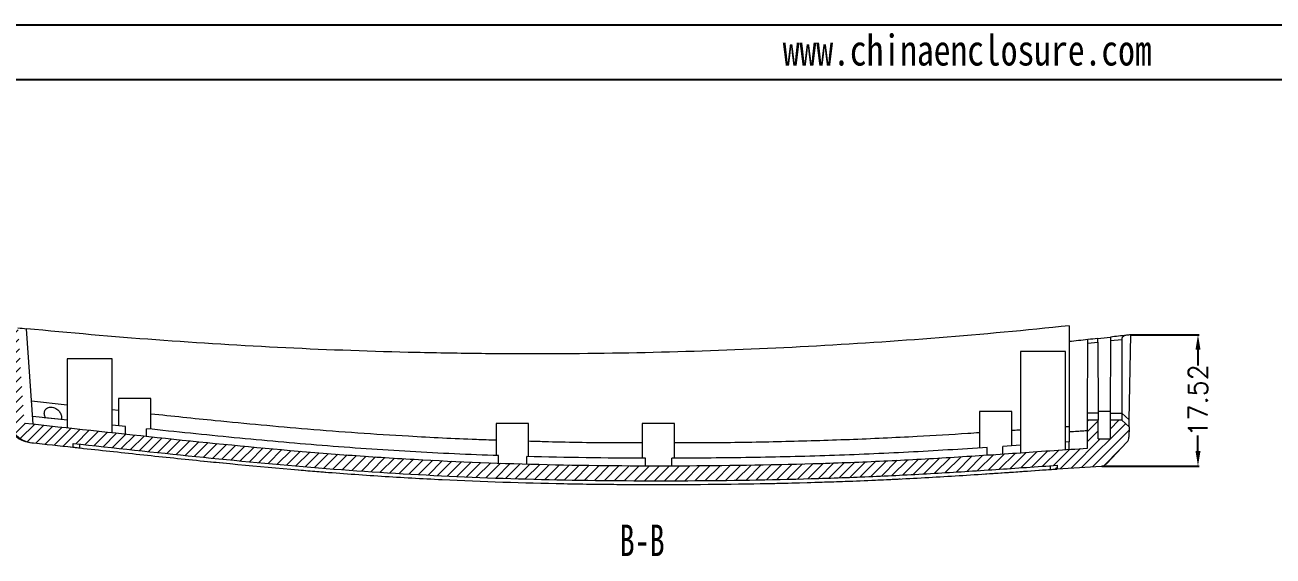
# Model space of a CAD drawing. Header units: inches. Extents: x 319 to 1827, y 1181 to 1488.
# Drawn here: x 913.8 to 1080.4, y 1417.5 to 1488.4 of the extents above; entities that cross this region are included whole.
import ezdxf

# ---------------------------------------------------------------- set-up
doc = ezdxf.new("R2010")
doc.units = ezdxf.units.IN
doc.layers.add('文字', color=81, linetype='Continuous')
doc.styles.add('SLDTEXTSTYLE3', font='TXT', dxfattribs={"width": 0.7})
doc.styles.get("Standard").update_dxf_attribs({"font": 'txt', "bigfont": 'gbcbig.shx'})
doc.styles.add('宋体', font='', dxfattribs={"width": 0.8, "height": 3.5})
doc.styles.get('宋体').set_extended_font_data('SimSun')
doc.dimstyles.new('2.5', dxfattribs={"dimtxt": 2.5, "dimasz": 2, "dimexe": 0.18, "dimexo": 0.0625, "dimgap": 0.09, "dimtad": 0, "dimzin": 0, "dimdsep": 46, "dimtxsty": 'Standard', "dimcen": 2, "dimclrd": 3, "dimclre": 3, "dimclrt": 256, "dimadec": 0, "dimazin": 0, "dimtfac": 1, "dimtofl": 0, "dimtmove": 0, "dimatfit": 3, "dimfxl": 1, "dimtolj": 1, "dimtzin": 0, "dimarcsym": 0})

# ---------------------------------------------------------------- blocks, each defined once
blk = doc.blocks.new('*D175')
at = {"color": 3, "lineweight": -2}
for p, q in [((1061.44, 1447.03), (1070.53, 1447.03)), ((1070.35, 1445.03), (1070.35, 1442.94)), ((1070.35, 1431.51), (1070.35, 1433.6)), ((1057.53, 1429.51), (1070.53, 1429.51))]:
    blk.add_line(p, q, dxfattribs=at)
at = {"color": 3}
for points in [[(1070.02, 1445.03), (1070.69, 1445.03), (1070.35, 1447.03)], [(1070.02, 1431.51), (1070.69, 1431.51), (1070.35, 1429.51)]]:
    blk.add_solid(points, dxfattribs=at)
at = {"layer": 'Defpoints', "color": 0}
for p in [(1061.37, 1447.03), (1070.35, 1447.03), (1057.47, 1429.51)]:
    blk.add_point(p, dxfattribs=at)
at = {"insert": (1070.35, 1438.27), "char_height": 2.5, "attachment_point": 5, "rotation": 90}
blk.add_mtext('\\A1;17.52', dxfattribs=at)

msp = doc.modelspace()

# ---------------------------------------------------------------- hatches: boundary and pattern name
at = {"linetype": 'Continuous', "lineweight": 0}
h = msp.add_hatch(dxfattribs=at)
h.set_pattern_fill('ANSI31', color=4, scale=0.3, style=0)
edge = h.paths.add_edge_path(flags=0)
edge.add_line((1051.573, 1429.62), (1051.581, 1429.12))
edge.add_spline(control_points=[(1051.581, 1429.12), (1051.829, 1429.137), (1053.79, 1429.27), (1055.752, 1429.401), (1057.467, 1429.513)], knot_values=[0.9497573, 0.9497573, 0.9497573, 0.9497573, 0.9548561, 0.9901956, 0.9901956, 0.9901956, 0.9901956], weights=[1, 1, 1, 1, 1], degree=3, periodic=0)
edge.add_arc((1057.402, 1430.511), 1, 273.75361, 316.37325)
edge.add_line((1058.126, 1429.821), (1060.858, 1432.688))
edge.add_arc((1060.134, 1433.378), 1, 316.37325, 359)
edge.add_line((1061.134, 1433.36), (1061.158, 1434.73))
edge.add_line((1061.158, 1434.73), (1060.173, 1435.63))
edge.add_line((1060.173, 1435.63), (1058.624, 1435.63))
edge.add_line((1058.624, 1435.63), (1058.613, 1433.13))
edge.add_line((1058.613, 1433.13), (1057.032, 1433.13))
edge.add_line((1057.032, 1433.13), (1057.021, 1435.63))
edge.add_line((1057.021, 1435.63), (1055.624, 1435.63))
edge.add_line((1055.624, 1435.63), (1055.608, 1431.896))
edge.add_spline(control_points=[(1055.608, 1431.896), (1054.456, 1431.82), (1050.716, 1431.569), (1042.287, 1430.976), (1025.949, 1429.941), (1003.465, 1429.412), (979.24, 1429.667), (955.375, 1430.923), (935.148, 1432.912), (920.472, 1434.517), (914.594, 1435.156), (913.786, 1435.244)], knot_values=[0.0097883, 0.0097883, 0.0097883, 0.0097883, 0.0335706, 0.0870421, 0.1840722, 0.3727078, 0.552816, 0.6855073, 0.8682849, 0.9734698, 0.990236, 0.990236, 0.990236, 0.990236], weights=[1, 1, 1, 1, 1, 1, 1, 1, 1, 1, 1, 1], degree=3, periodic=0)
edge.add_line((913.786, 1435.244), (912.897, 1447.96))
edge.add_arc((981.731, 2126.054), 681.579, 264.148665, 264.203704, ccw=False)
edge.add_line((912.245, 1448.026), (912.245, 1445.915))
edge.add_arc((981.731, 2126.054), 683.679, 264.055463, 264.1667, ccw=False)
edge.add_line((910.925, 1446.052), (911.638, 1435.859))
edge.add_arc((915.129, 1436.104), 3.5, 184, 263.79904)
edge.add_spline(control_points=[(914.751, 1432.624), (915.147, 1432.581), (916.985, 1432.381), (918.823, 1432.181), (920.264, 1432.024)], knot_values=[0.0098037, 0.0098037, 0.0098037, 0.0098037, 0.0180014, 0.0478173, 0.0478173, 0.0478173, 0.0478173], weights=[1, 1, 1, 1, 1], degree=3, periodic=0)
edge.add_line((920.264, 1432.024), (920.273, 1432.526))
edge.add_spline(control_points=[(920.273, 1432.526), (923.914, 1432.13), (936.362, 1430.783), (955.217, 1428.928), (979.185, 1427.667), (1003.476, 1427.412), (1026.034, 1427.942), (1042.188, 1428.966), (1049.225, 1429.46), (1051.573, 1429.62)], knot_values=[0.0097957, 0.0097957, 0.0097957, 0.0097957, 0.0916467, 0.2895745, 0.4332643, 0.6283014, 0.8325727, 0.9376455, 0.9901988, 0.9901988, 0.9901988, 0.9901988], weights=[1, 1, 1, 1, 1, 1, 1, 1, 1, 1], degree=3, periodic=0)

# ---------------------------------------------------------------- linework, layer by layer
for p, q in [((829.902, 1488.371), (1263.467, 1488.371)), ((844.5, 1481.072), (1256.168, 1481.072))]:
    msp.add_line(p, q)
at = {"color": 7, "linetype": 'Continuous', "lineweight": 15}
for p, q in [((914.948, 1435.117), (914.058, 1447.843)), ((1053.173, 1448.23), (1053.173, 1434.757)), ((1055.628, 1436.569), (1055.669, 1445.913)), ((1055.669, 1445.913), (1056.975, 1446.056)), ((1056.975, 1446.056), (1057.017, 1436.569)), ((1058.671, 1446.246), (1058.628, 1436.569)), ((1058.671, 1446.246), (1060.173, 1446.417)), ((1060.173, 1446.417), (1060.173, 1436.569)), ((1061.174, 1435.66), (1061.373, 1447.03)), ((919.473, 1443.825), (919.473, 1434.625)), ((925.473, 1443.825), (919.473, 1443.825)), ((925.473, 1433.975), (925.473, 1443.825)), ((1046.673, 1444.775), (1046.673, 1431.287)), ((1052.673, 1444.775), (1046.673, 1444.775)), ((1052.673, 1431.7), (1052.673, 1444.775)), ((919.473, 1437.644), (914.735, 1438.157)), ((926.323, 1438.525), (926.323, 1434.889)), ((930.623, 1438.525), (926.323, 1438.525)), ((930.623, 1434.43), (930.623, 1438.525)), ((919.473, 1435.633), (914.877, 1436.131)), ((918.723, 1435.713), (916.423, 1435.963)), ((926.323, 1436.901), (925.473, 1436.993)), ((1041.208, 1436.775), (1041.208, 1431.92)), ((1045.508, 1436.775), (1041.208, 1436.775)), ((1045.508, 1432.209), (1045.508, 1436.775)), ((1055.608, 1431.896), (1055.624, 1435.63)), ((1055.624, 1435.63), (1055.628, 1436.569)), ((1057.021, 1435.63), (1055.624, 1435.63)), ((1057.017, 1436.569), (1055.628, 1436.569)), ((1057.015, 1436.851), (1058.63, 1436.851)), ((1057.017, 1436.569), (1057.021, 1435.63)), ((1057.032, 1433.13), (1057.021, 1435.63)), ((1058.624, 1435.63), (1058.613, 1433.13)), ((1058.628, 1436.569), (1058.624, 1435.63)), ((1060.173, 1435.63), (1058.624, 1435.63)), ((1058.628, 1436.569), (1060.173, 1436.569)), ((1061.174, 1435.66), (1060.173, 1436.569)), ((1061.158, 1434.73), (1060.173, 1435.63)), ((1061.158, 1434.73), (1061.174, 1435.66)), ((927.242, 1434.79), (925.473, 1434.982)), ((927.242, 1433.784), (927.242, 1434.79)), ((930.067, 1433.483), (930.067, 1434.489)), ((976.723, 1435.175), (976.723, 1430.91)), ((981.023, 1435.175), (976.723, 1435.175)), ((981.023, 1430.776), (981.023, 1435.175)), ((996.208, 1435.175), (996.208, 1430.55)), ((1000.508, 1435.175), (996.208, 1435.175)), ((1000.508, 1430.55), (1000.508, 1435.175)), ((1053.173, 1434.757), (1052.673, 1434.723)), ((1053.173, 1434.757), (1053.173, 1432.736)), ((1061.158, 1434.73), (1061.134, 1433.36)), ((914.32, 1432.7), (914.34, 1432.672)), ((914.499, 1432.652), (914.981, 1432.599)), ((920.264, 1432.024), (920.273, 1432.526)), ((921.158, 1431.927), (921.159, 1432.43)), ((1046.673, 1432.29), (1044.334, 1432.129)), ((1044.334, 1431.127), (1044.334, 1432.129)), ((1053.173, 1432.736), (1052.673, 1432.701)), ((1053.173, 1431.734), (1053.173, 1432.736)), ((1057.032, 1433.13), (1058.613, 1433.13)), ((1060.858, 1432.688), (1058.126, 1429.821)), ((919.87, 1432.067), (921.455, 1431.895)), ((977.042, 1429.899), (977.042, 1430.899)), ((980.791, 1429.782), (980.791, 1430.782)), ((996.621, 1429.549), (996.621, 1430.549)), ((1000.134, 1429.549), (1000.134, 1430.549)), ((1042.239, 1430.986), (1042.239, 1431.988)), ((1050.394, 1429.038), (1050.64, 1429.055)), ((1050.618, 1429.555), (1050.618, 1429.054)), ((1051.573, 1429.62), (1051.581, 1429.12))]:
    msp.add_line(p, q, dxfattribs=at)
at = {"color": 8, "linetype": 'Continuous', "lineweight": 15, "flags": 128}
msp.add_lwpolyline([(914.507, 1432.659), (914.505, 1432.657), (914.499, 1432.652)], dxfattribs=at)
at = {"color": 7, "linetype": 'Continuous', "lineweight": 15}
for centre, radius, start, end in [((981.731, 2126.054), 681.579, 264.203704, 264.301793), ((981.731, 2126.054), 683.679, 276.318506, 276.461827), ((915.129, 1436.104), 3.5, 184, 263.79904), ((1060.134, 1433.378), 1, 316.37325, 359), ((1051.209, 1429.4), 0.3, 288.29866, 311.98113), ((1057.402, 1430.511), 1, 273.75361, 316.37325)]:
    msp.add_arc(centre, radius, start, end, dxfattribs=at)
for points, knots in [([(1053.173, 1448.23), (1047.394, 1447.621), (1041.603, 1447.085), (1030.001, 1446.162), (1024.187, 1445.774), (1012.561, 1445.148), (1006.748, 1444.91), (995.119, 1444.582), (989.304, 1444.492), (980.579, 1444.47), (977.671, 1444.481), (971.854, 1444.541), (968.945, 1444.589), (960.226, 1444.79), (954.426, 1444.998), (942.85, 1445.56), (937.075, 1445.915), (925.548, 1446.77), (919.797, 1447.27), (914.058, 1447.843)], [0, 0, 0, 0, 0.125, 0.125, 0.25, 0.25, 0.375, 0.375, 0.5, 0.5, 0.5625, 0.5625, 0.625, 0.625, 0.75, 0.75, 0.875, 0.875, 1, 1, 1, 1]), ([(1055.671, 1446.385), (1055.257, 1446.34), (1054.425, 1446.25), (1053.591, 1446.162), (1053.173, 1446.118)], [0, 0, 0, 0, 0.4974823, 1, 1, 1, 1]), ([(1055.669, 1445.913), (1055.67, 1446.04), (1055.67, 1446.161), (1055.671, 1446.335), (1055.671, 1446.385), (1055.671, 1446.385)], [0, 0, 0, 0, 0.5, 0.5, 1, 1, 1, 1]), ([(1056.975, 1446.056), (1056.975, 1446.183), (1056.974, 1446.304), (1056.973, 1446.478), (1056.973, 1446.528), (1056.973, 1446.528)], [0, 0, 0, 0, 0.5, 0.5, 1, 1, 1, 1]), ([(1058.673, 1446.719), (1058.673, 1446.719), (1058.673, 1446.668), (1058.672, 1446.494), (1058.671, 1446.373), (1058.671, 1446.246)], [0, 0, 0, 0, 0.5, 0.5, 1, 1, 1, 1]), ([(1060.799, 1446.963), (1060.729, 1446.955), (1060.662, 1446.939), (1060.531, 1446.891), (1060.466, 1446.859), (1060.347, 1446.773), (1060.291, 1446.72), (1060.204, 1446.588), (1060.173, 1446.506), (1060.173, 1446.417)], [0, 0, 0, 0, 0.25, 0.25, 0.5, 0.5, 0.75, 0.75, 1, 1, 1, 1]), ([(916.596, 1435.944), (916.504, 1436.104), (916.449, 1436.265), (916.411, 1436.591), (916.428, 1436.75), (916.523, 1436.97), (916.566, 1437.04), (916.678, 1437.166), (916.748, 1437.223), (916.914, 1437.314), (917.012, 1437.349), (917.227, 1437.384), (917.344, 1437.384), (917.578, 1437.351), (917.693, 1437.318), (917.908, 1437.227), (918.006, 1437.171), (918.185, 1437.045), (918.263, 1436.976), (918.402, 1436.831), (918.462, 1436.754), (918.613, 1436.519), (918.678, 1436.355), (918.735, 1436.03), (918.727, 1435.869), (918.675, 1435.718)], [0, 0, 0, 0, 0.125, 0.125, 0.25, 0.25, 0.3125, 0.3125, 0.375, 0.375, 0.4375, 0.4375, 0.5, 0.5, 0.5625, 0.5625, 0.625, 0.625, 0.6875, 0.6875, 0.75, 0.75, 0.875, 0.875, 1, 1, 1, 1]), ([(911.408, 1435.888), (911.478, 1435.486), (911.617, 1434.682), (912.333, 1433.667), (913.321, 1432.92), (914.114, 1432.752), (914.511, 1432.668)], [0, 0, 0, 0, 0.2501054, 0.5001723, 0.7501635, 1, 1, 1, 1]), ([(976.723, 1432.952), (975.837, 1432.979), (971.938, 1433.097), (965.786, 1433.417), (958.27, 1433.895), (949.659, 1434.565), (940.436, 1435.415), (933.487, 1436.149), (930.623, 1436.452)], [0, 0, 0, 0, 0.0573215, 0.2525279, 0.3988977, 0.545268, 0.8125458, 1, 1, 1, 1]), ([(1060.173, 1436.569), (1060.173, 1436.457), (1060.173, 1436.234), (1060.173, 1435.947), (1060.173, 1435.732), (1060.173, 1435.675), (1060.173, 1435.648)], [0, 0, 0, 0, 0.252991, 0.5059821, 0.7589704, 1, 1, 1, 1]), ([(913.786, 1435.244), (919.694, 1434.603), (925.597, 1433.953), (937.394, 1432.711), (943.289, 1432.118), (952.133, 1431.348), (955.081, 1431.112), (960.98, 1430.691), (963.93, 1430.507), (972.784, 1430.029), (978.693, 1429.814), (990.523, 1429.563), (996.443, 1429.526), (1008.28, 1429.588), (1014.198, 1429.685), (1023.068, 1429.963), (1026.024, 1430.077), (1031.933, 1430.356), (1034.885, 1430.522), (1040.795, 1430.886), (1043.751, 1431.085), (1049.674, 1431.494), (1052.641, 1431.7), (1055.608, 1431.896)], [0, 0, 0, 0, 0.125, 0.125, 0.25, 0.25, 0.3125, 0.3125, 0.375, 0.375, 0.5, 0.5, 0.625, 0.625, 0.75, 0.75, 0.8125, 0.8125, 0.875, 0.875, 0.9375, 0.9375, 1, 1, 1, 1]), ([(977.042, 1430.899), (973.106, 1431.036), (969.177, 1431.215), (963.29, 1431.552), (961.33, 1431.675), (957.41, 1431.945), (955.452, 1432.091), (949.58, 1432.561), (945.67, 1432.915), (939.813, 1433.483), (937.862, 1433.679), (933.963, 1434.078), (932.015, 1434.282), (930.067, 1434.489)], [0, 0, 0, 0, 0.25, 0.25, 0.375, 0.375, 0.5, 0.5, 0.75, 0.75, 0.875, 0.875, 1, 1, 1, 1]), ([(1041.208, 1433.949), (1040.689, 1433.914), (1037.915, 1433.728), (1032.125, 1433.386), (1023.836, 1433.003), (1014.786, 1432.74), (1007.009, 1432.593), (1002.25, 1432.602), (1000.508, 1432.606)], [0, 0, 0, 0, 0.0383726, 0.2049954, 0.427232, 0.6494939, 0.8717417, 1, 1, 1, 1]), ([(1046.673, 1434.314), (1046.587, 1434.308), (1046.199, 1434.281), (1045.811, 1434.256), (1045.508, 1434.236)], [0, 0, 0, 0, 0.2209176, 1, 1, 1, 1]), ([(1055.618, 1434.218), (1055.395, 1434.204), (1055.171, 1434.189), (1054.948, 1434.174), (1054.724, 1434.159), (1054.501, 1434.145), (1054.277, 1434.13), (1053.909, 1434.105), (1053.541, 1434.081), (1053.173, 1434.056)], [0, 0, 0, 0, 0.0006742485, 0.0006742485, 0.0006742485, 0.001348497, 0.001348497, 0.001348497, 0.0024587884, 0.0024587884, 0.0024587884, 0.0024587884]), ([(920.273, 1432.526), (925.725, 1431.933), (931.178, 1431.344), (942.088, 1430.235), (947.546, 1429.717), (958.471, 1428.837), (963.94, 1428.482), (974.888, 1427.948), (980.366, 1427.768), (991.326, 1427.559), (996.808, 1427.529), (1007.771, 1427.585), (1013.253, 1427.669), (1021.471, 1427.907), (1024.21, 1428.004), (1029.685, 1428.241), (1032.422, 1428.381), (1037.894, 1428.698), (1040.629, 1428.873), (1046.1, 1429.24), (1048.836, 1429.433), (1051.573, 1429.62)], [0, 0, 0, 0, 0.125, 0.125, 0.25, 0.25, 0.375, 0.375, 0.5, 0.5, 0.625, 0.625, 0.75, 0.75, 0.8125, 0.8125, 0.875, 0.875, 0.9375, 0.9375, 1, 1, 1, 1]), ([(996.208, 1432.603), (994.859, 1432.6), (990.492, 1432.589), (985.429, 1432.671), (981.719, 1432.793), (981.023, 1432.816)], [0, 0, 0, 0, 0.2664915, 0.8623847, 1, 1, 1, 1]), ([(920.264, 1432.024), (920.264, 1432.024), (920.286, 1432.022), (920.374, 1432.012), (920.439, 1432.005), (920.684, 1431.979), (920.913, 1431.954), (921.158, 1431.927)], [0, 0, 0, 0, 0.25, 0.25, 0.5, 0.5, 1, 1, 1, 1]), ([(921.158, 1431.927), (923.832, 1431.637), (926.505, 1431.348), (931.855, 1430.779), (934.532, 1430.499), (942.573, 1429.686), (947.947, 1429.18), (956.022, 1428.535), (958.716, 1428.34), (964.108, 1427.993), (966.805, 1427.841), (974.904, 1427.447), (980.311, 1427.27), (988.426, 1427.113), (991.132, 1427.079), (996.545, 1427.044), (999.251, 1427.042), (1007.372, 1427.08), (1012.786, 1427.161), (1020.903, 1427.388), (1023.608, 1427.482), (1029.017, 1427.709), (1031.72, 1427.844), (1037.123, 1428.15), (1039.824, 1428.32), (1045.222, 1428.679), (1047.92, 1428.868), (1050.618, 1429.054)], [0, 0, 0, 0, 0.0625, 0.0625, 0.125, 0.125, 0.25, 0.25, 0.3125, 0.3125, 0.375, 0.375, 0.5, 0.5, 0.5625, 0.5625, 0.625, 0.625, 0.75, 0.75, 0.8125, 0.8125, 0.875, 0.875, 0.9375, 0.9375, 1, 1, 1, 1]), ([(1042.239, 1431.988), (1038.735, 1431.756), (1035.23, 1431.539), (1028.218, 1431.171), (1024.711, 1431.022), (1017.693, 1430.789), (1014.183, 1430.704), (1007.16, 1430.588), (1003.647, 1430.557), (1000.134, 1430.549)], [0, 0, 0, 0, 0.25, 0.25, 0.5, 0.5, 0.75, 0.75, 1, 1, 1, 1]), ([(937.827, 1430.167), (938.341, 1430.115), (939.454, 1430.002), (940.569, 1429.895), (941.17, 1429.838)], [0, 0, 0, 0, 0.461671, 1, 1, 1, 1]), ([(950.383, 1428.997), (951.19, 1428.926), (952.389, 1428.822), (953.59, 1428.732), (953.984, 1428.702)], [0, 0, 0, 0, 0.6722338, 1, 1, 1, 1]), ([(1041.677, 1428.444), (1043.027, 1428.534), (1045.933, 1428.728), (1048.838, 1428.93), (1050.394, 1429.038)], [0, 0, 0, 0, 0.4644272, 1, 1, 1, 1]), ([(1050.618, 1429.054), (1050.747, 1429.062), (1050.872, 1429.071), (1051.106, 1429.087), (1051.213, 1429.094), (1051.478, 1429.113), (1051.581, 1429.12), (1051.581, 1429.12)], [0, 0, 0, 0, 0.25, 0.25, 0.5, 0.5, 1, 1, 1, 1]), ([(1050.986, 1429.079), (1051.023, 1429.081), (1051.099, 1429.087), (1051.173, 1429.092), (1051.201, 1429.094), (1051.215, 1429.095)], [0, 0, 0, 0, 0.3089208, 0.6539161, 1, 1, 1, 1]), ([(1051.222, 1429.095), (1051.25, 1429.099), (1051.307, 1429.108), (1051.386, 1429.151), (1051.453, 1429.214), (1051.478, 1429.269), (1051.491, 1429.296)], [0, 0, 0, 0, 0.2332921, 0.4835685, 0.7424897, 1, 1, 1, 1]), ([(1011.938, 1427.17), (1012.127, 1427.173), (1013.531, 1427.193), (1014.975, 1427.226), (1016.23, 1427.26), (1016.271, 1427.262)], [0, 0, 0, 0, 0.1306358, 0.9718072, 1, 1, 1, 1]), ([(1020.11, 1427.369), (1021.185, 1427.403), (1022.323, 1427.438), (1023.46, 1427.483), (1023.524, 1427.486)], [0, 0, 0, 0, 0.94445302, 1, 1, 1, 1]), ([(1026.903, 1427.621), (1027.903, 1427.664), (1029.139, 1427.717), (1030.374, 1427.782), (1030.609, 1427.795)], [0, 0, 0, 0, 0.8094781, 1, 1, 1, 1]), ([(991.418, 1427.086), (992.764, 1427.07), (994.134, 1427.053), (995.505, 1427.053), (995.529, 1427.053)], [0, 0, 0, 0, 0.98250764, 1, 1, 1, 1])]:
    msp.add_open_spline(points, degree=3, knots=knots, dxfattribs=at)
for points in [[(1056.973, 1446.528), (1056.539, 1446.48), (1056.105, 1446.433), (1055.671, 1446.385)], [(1060.799, 1446.963), (1060.09, 1446.88), (1059.382, 1446.799), (1058.673, 1446.719)], [(1061.373, 1447.03), (1061.181, 1447.007), (1060.99, 1446.985), (1060.799, 1446.963)], [(914.751, 1432.624), (916.589, 1432.424), (918.426, 1432.224), (920.264, 1432.024)], [(996.621, 1430.549), (991.342, 1430.563), (986.065, 1430.636), (980.791, 1430.782)], [(1051.581, 1429.12), (1053.543, 1429.254), (1055.505, 1429.385), (1057.467, 1429.513)]]:
    msp.add_open_spline(points, degree=3, dxfattribs=at)

# ---------------------------------------------------------------- texts
at = {"color": 0, "linetype": 'Continuous', "lineweight": 0, "insert": (996.19, 1421.701), "char_height": 4.2, "attachment_point": 2, "style": 'SLDTEXTSTYLE3'}
msp.add_mtext('B-B', dxfattribs=at)
at = {"layer": '文字', "color": 0, "insert": (1014.953, 1487.072), "char_height": 4.11084, "width": 72.22347, "attachment_point": 1, "style": '宋体'}
msp.add_mtext('www.chinaenclosure.com', dxfattribs=at)

# ---------------------------------------------------------------- dimensions: what is measured, and where the dimension line sits
dim = msp.add_linear_dim(base=(1070.353, 1447.03), p1=(1057.467, 1429.513), p2=(1061.373, 1447.03), angle=90, dimstyle='2.5')
dim.commit()
dim.dimension.update_dxf_attribs({"geometry": '*D175', "text_midpoint": (1070.353, 1438.272)})

doc.saveas('drawing.dxf')
